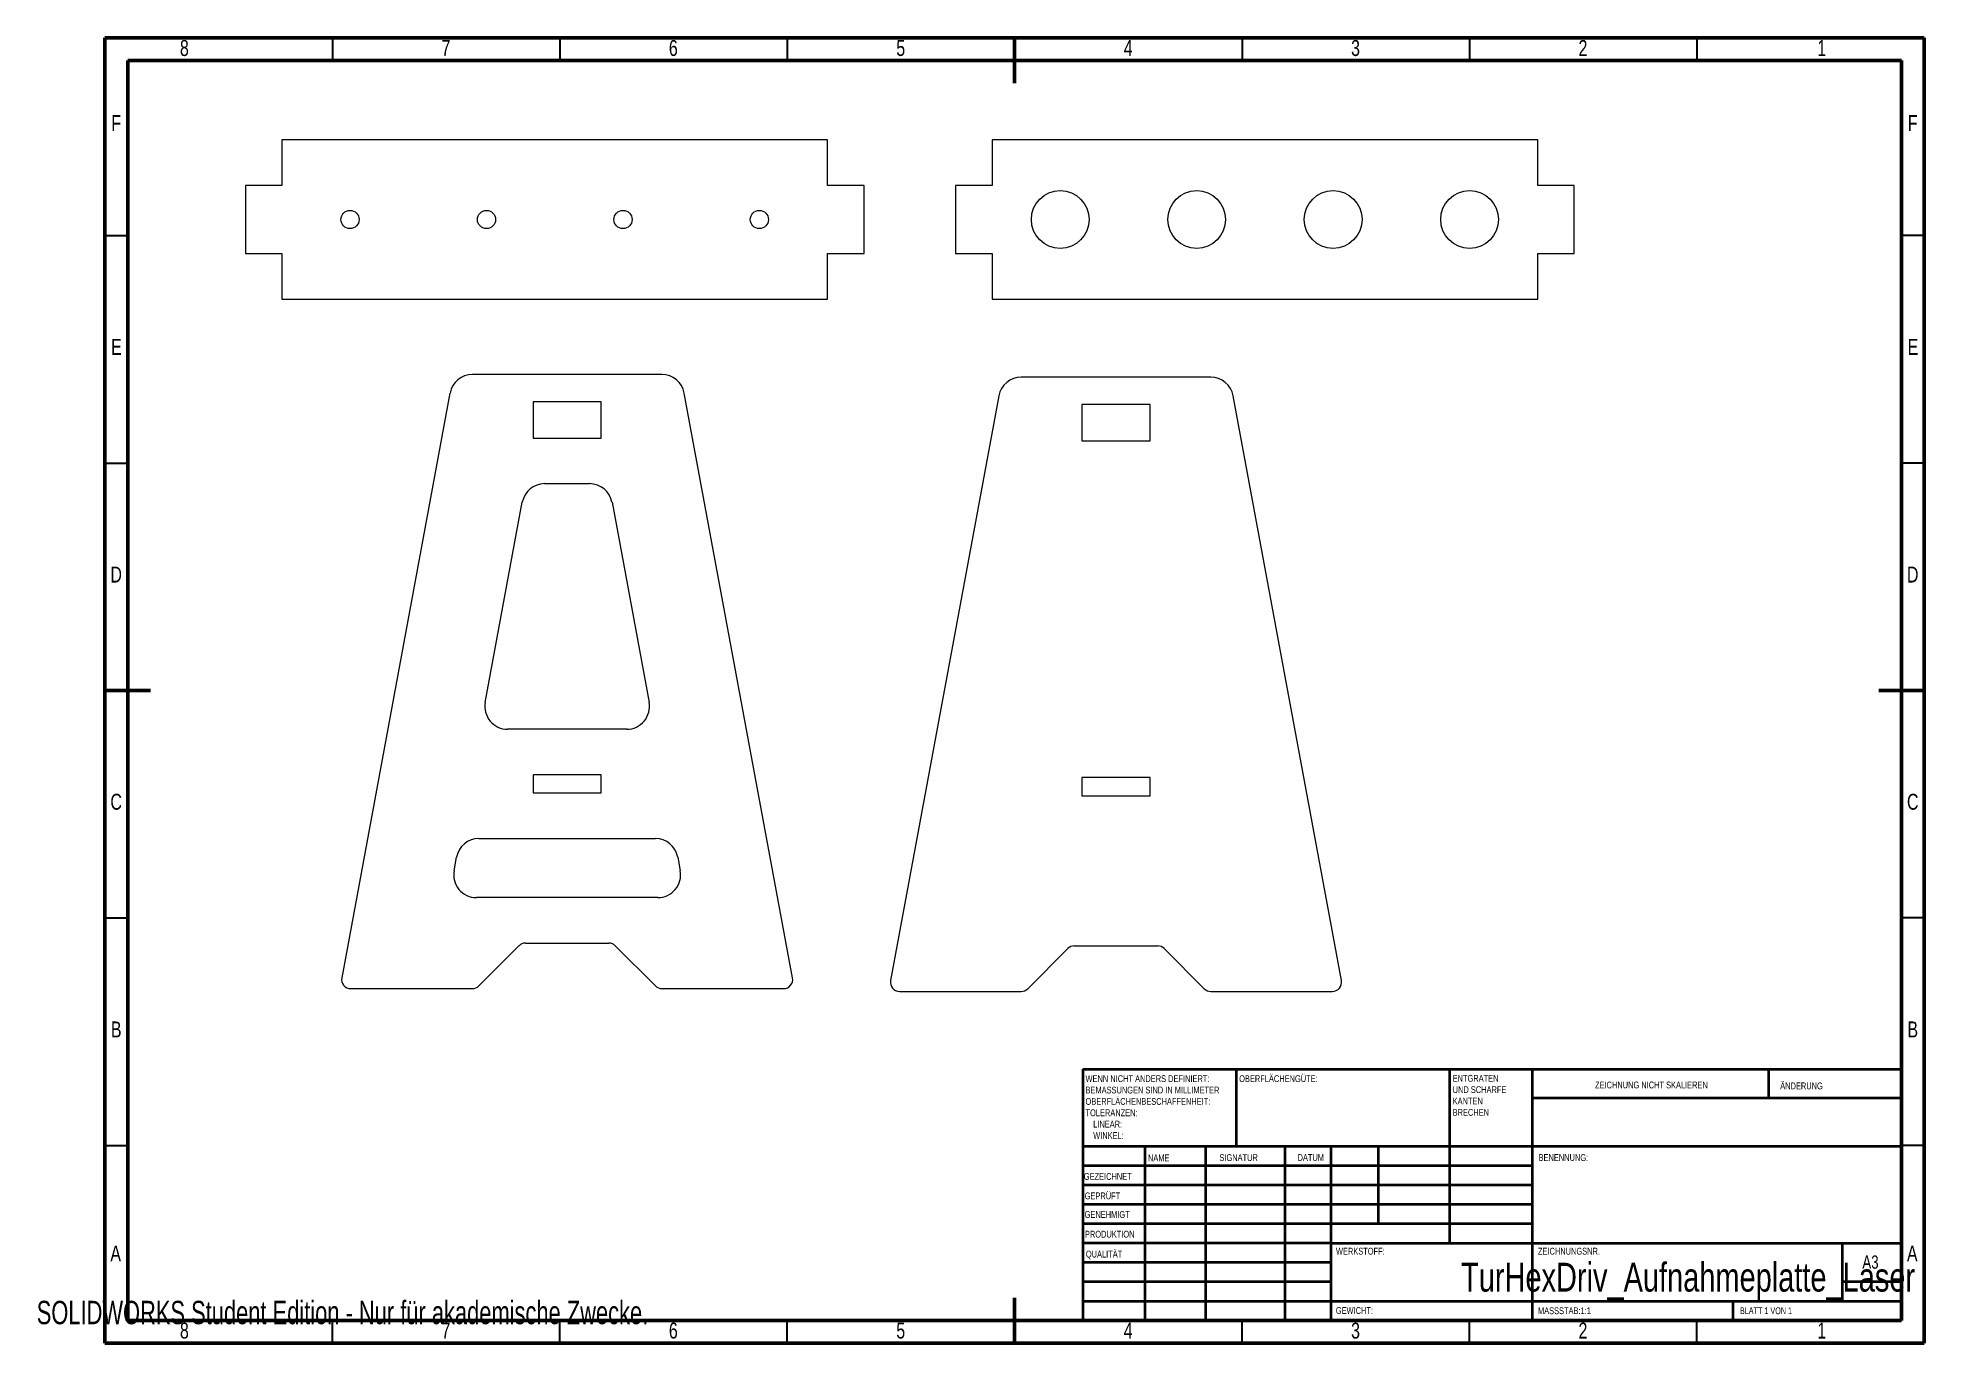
# Model space of a CAD drawing. Header units: millimetres. Extents: x 0 to 415, y 5 to 292.
import ezdxf

# ---------------------------------------------------------------- set-up
doc = ezdxf.new("R2010")
doc.units = ezdxf.units.MM
doc.styles.add('SLDTEXTSTYLE0', font='TXT', dxfattribs={"width": 0.75})
doc.styles.add('SLDTEXTSTYLE1', font='TXT', dxfattribs={"width": 0.692308})
doc.styles.add('SLDTEXTSTYLE2', font='TXT', dxfattribs={"width": 0.7})

# ---------------------------------------------------------------- blocks, each defined once
blk = doc.blocks.new('SW_NOTE_0')
at = {"color": 0, "linetype": 'Continuous', "lineweight": 0, "char_height": 1.5, "attachment_point": 1, "style": 'SLDTEXTSTYLE0'}
for s, insert in [('ENTGRATEN', (0, 1.93)), ('UND SCHARFE', (0, -0.57)), ('KANTEN', (0, -3.07)), ('BRECHEN', (0, -5.57))]:
    blk.add_mtext(s, dxfattribs=dict(at, insert=insert))
blk = doc.blocks.new('SW_NOTE_1')
at = {"color": 0, "linetype": 'Continuous', "lineweight": 0, "char_height": 1.5, "attachment_point": 1, "style": 'SLDTEXTSTYLE0'}
for s, insert in [('WENN NICHT ANDERS DEFINIERT:', (0, 1.93)), ('OBERFLÄCHENBESCHAFFENHEIT:', (0, -3.07)), ('BEMASSUNGEN SIND IN MILLIMETER', (0, -0.57)), ('TOLERANZEN:', (0, -5.57)), ('LINEAR:', (1.69, -8.07)), ('WINKEL:', (1.69, -10.57))]:
    blk.add_mtext(s, dxfattribs=dict(at, insert=insert))

msp = doc.modelspace()

# ---------------------------------------------------------------- linework, layer by layer
at = {"color": 7, "linetype": 'Continuous', "lineweight": 60}
for p, q in [((15, 292), (415, 292)), ((15, 5), (15, 292)), ((215, 292), (215, 282)), ((415, 292), (415, 5)), ((20, 287), (410, 287)), ((20, 10), (20, 287)), ((410, 287), (410, 10)), ((15, 148.5), (25, 148.5)), ((415, 148.5), (405, 148.5)), ((410, 65.25), (410, 10)), ((215, 5), (215, 15)), ((410, 10), (20, 10)), ((410, 10), (222.8, 10)), ((415, 5), (15, 5))]:
    msp.add_line(p, q, dxfattribs=at)
at = {"color": 7, "linetype": 'Continuous', "lineweight": 30}
for p, q in [((65, 292), (65, 287)), ((115, 292), (115, 287)), ((165, 292), (165, 287)), ((265, 292), (265, 287)), ((315, 292), (315, 287)), ((365, 292), (365, 287)), ((15, 248.5), (20, 248.5)), ((415, 248.5), (410, 248.5)), ((15, 198.5), (20, 198.5)), ((415, 198.5), (410, 198.5)), ((15, 98.5), (20, 98.5)), ((415, 98.5), (410, 98.5)), ((15, 48.5), (20, 48.5)), ((415, 48.5), (410, 48.5)), ((65, 5), (65, 10)), ((115, 5), (115, 10)), ((165, 5), (165, 10)), ((265, 5), (265, 10)), ((315, 5), (315, 10)), ((365, 5), (365, 10))]:
    msp.add_line(p, q, dxfattribs=at)
at = {"color": 7, "linetype": 'Continuous', "lineweight": 15}
for p, q in [((53.89, 269.54), (53.89, 259.54)), ((173.89, 269.54), (53.89, 269.54)), ((173.89, 259.54), (173.89, 269.54)), ((210.03, 269.54), (210.03, 259.54)), ((330.03, 269.54), (210.03, 269.54)), ((330.03, 259.54), (330.03, 269.54)), ((45.89, 259.54), (45.89, 244.54)), ((53.89, 259.54), (45.89, 259.54)), ((181.89, 259.54), (173.89, 259.54)), ((181.89, 244.54), (181.89, 259.54)), ((202.03, 259.54), (202.03, 244.54)), ((210.03, 259.54), (202.03, 259.54)), ((338.03, 259.54), (330.03, 259.54)), ((338.03, 244.54), (338.03, 259.54)), ((45.89, 244.54), (53.89, 244.54)), ((53.89, 244.54), (53.89, 234.54)), ((173.89, 244.54), (181.89, 244.54)), ((173.89, 234.54), (173.89, 244.54)), ((202.03, 244.54), (210.03, 244.54)), ((210.03, 244.54), (210.03, 234.54)), ((330.03, 244.54), (338.03, 244.54)), ((330.03, 234.54), (330.03, 244.54)), ((53.89, 234.54), (173.89, 234.54)), ((210.03, 234.54), (330.03, 234.54)), ((137.46, 217.97), (95.78, 217.97)), ((258.13, 217.36), (216.45, 217.36)), ((90.86, 213.88), (67.06, 85.33)), ((124.12, 211.97), (109.12, 211.97)), ((109.12, 211.97), (109.12, 203.97)), ((124.12, 203.97), (124.12, 211.97)), ((166.18, 85.33), (142.38, 213.88)), ((211.53, 213.27), (187.72, 84.73)), ((286.85, 84.73), (263.04, 213.27)), ((244.79, 211.36), (229.79, 211.36)), ((229.79, 211.36), (229.79, 203.36)), ((244.79, 203.36), (244.79, 211.36)), ((109.12, 203.97), (124.12, 203.97)), ((229.79, 203.36), (244.79, 203.36)), ((111.67, 193.97), (121.56, 193.97)), ((98.61, 145.88), (106.76, 189.88)), ((126.48, 189.88), (134.63, 145.88)), ((129.71, 139.97), (103.53, 139.97)), ((124.12, 129.97), (109.12, 129.97)), ((109.12, 129.97), (109.12, 125.97)), ((124.12, 125.97), (124.12, 129.97)), ((244.79, 129.36), (229.79, 129.36)), ((229.79, 129.36), (229.79, 125.36)), ((244.79, 125.36), (244.79, 129.36)), ((109.12, 125.97), (124.12, 125.97)), ((229.79, 125.36), (244.79, 125.36)), ((97.23, 115.97), (136.01, 115.97)), ((91.76, 108.88), (92.31, 111.88)), ((140.93, 111.88), (141.48, 108.88)), ((136.56, 102.97), (96.67, 102.97)), ((97.2, 83.56), (106.03, 92.38)), ((107.45, 92.97), (125.79, 92.97)), ((127.2, 92.38), (136.03, 83.56)), ((217.87, 82.95), (226.7, 91.78)), ((228.12, 92.36), (246.46, 92.36)), ((247.87, 91.78), (256.7, 82.95)), ((69.02, 82.97), (95.79, 82.97)), ((137.45, 82.97), (164.21, 82.97)), ((189.69, 82.36), (216.46, 82.36)), ((258.12, 82.36), (284.88, 82.36))]:
    msp.add_line(p, q, dxfattribs=at)
at = {"color": 7, "linetype": 'Continuous', "lineweight": 40}
for p, q in [((230, 65.25), (410, 65.25)), ((230, 65.25), (230, 10)), ((263.8, 48.25), (263.8, 65.25)), ((310.6, 65.25), (310.6, 27)), ((328.8, 65.25), (328.8, 10)), ((380.8, 58.88), (380.8, 65.25)), ((410, 58.88), (328.8, 58.88)), ((410, 48.25), (230, 48.25)), ((243.6, 48.25), (243.6, 10)), ((256.99, 48.25), (256.99, 10)), ((274.4, 48.25), (274.4, 10)), ((284.6, 10), (284.6, 48.25)), ((295, 31.25), (295, 48.25)), ((328.8, 44), (230, 44)), ((328.8, 39.75), (230, 39.75)), ((328.8, 35.5), (230, 35.5)), ((328.8, 31.25), (230, 31.25)), ((284.6, 27), (230, 27)), ((284.6, 27), (410, 27)), ((397, 14.25), (397, 27)), ((284.6, 22.75), (230, 22.75)), ((284.6, 18.5), (230, 18.5)), ((410, 18.5), (397, 18.5)), ((230, 14.25), (410, 14.25)), ((373, 10), (373, 14.25))]:
    msp.add_line(p, q, dxfattribs=at)
at = {"color": 7, "linetype": 'Continuous', "lineweight": 15}
for centre, radius in [((225.03, 252.04), 6.35), ((255.03, 252.04), 6.35), ((285.03, 252.04), 6.35), ((315.03, 252.04), 6.35), ((68.89, 252.04), 2), ((98.89, 252.04), 2), ((128.89, 252.04), 2), ((158.89, 252.04), 2)]:
    msp.add_circle(centre, radius, dxfattribs=at)
for centre, radius, start, end in [((95.78, 212.97), 5, 90, 169.5085), ((137.46, 212.97), 5, 10.4915, 90), ((216.45, 212.36), 5, 90, 169.5085), ((258.13, 212.36), 5, 10.4915, 90), ((111.67, 188.97), 5, 90, 169.5085), ((121.56, 188.97), 5, 10.4915, 90), ((103.53, 144.97), 5, 169.5085, 270), ((129.71, 144.97), 5, 270, 10.4915), ((97.23, 110.97), 5, 90, 169.5085), ((136.01, 110.97), 5, 10.4915, 90), ((96.67, 107.97), 5, 169.5085, 270), ((136.56, 107.97), 5, 270, 10.4915), ((107.45, 90.97), 2, 90, 135), ((125.79, 90.97), 2, 45, 90), ((228.12, 90.36), 2, 90, 135), ((246.46, 90.36), 2, 45, 90), ((69.02, 84.97), 2, 169.5085, 270), ((95.79, 84.97), 2, 270, 315), ((137.45, 84.97), 2, 225, 270), ((164.21, 84.97), 2, 270, 10.4915), ((189.69, 84.36), 2, 169.5085, 270), ((284.88, 84.36), 2, 270, 10.4915), ((216.46, 84.36), 2, 270, 315), ((258.12, 84.36), 2, 225, 270)]:
    msp.add_arc(centre, radius, start, end, dxfattribs=at)

# ---------------------------------------------------------------- block references
at = {"color": 7, "linetype": 'Continuous', "lineweight": 0}
for name, p in [('SW_NOTE_1', (230.59, 61.99)), ('SW_NOTE_0', (311.31, 62.07))]:
    msp.add_blockref(name, p, dxfattribs=at)

# ---------------------------------------------------------------- texts
for s, insert, char_height, attachment_point, style in [('8', (32.46, 291.49), 3.5, 2, 'SLDTEXTSTYLE0'), ('7', (89.96, 291.49), 3.5, 2, 'SLDTEXTSTYLE0'), ('6', (139.96, 291.49), 3.5, 2, 'SLDTEXTSTYLE0'), ('5', (189.96, 291.49), 3.5, 2, 'SLDTEXTSTYLE0'), ('4', (239.96, 291.49), 3.5, 2, 'SLDTEXTSTYLE0'), ('3', (289.96, 291.49), 3.5, 2, 'SLDTEXTSTYLE0'), ('2', (339.96, 291.49), 3.5, 2, 'SLDTEXTSTYLE0'), ('1', (392.46, 291.49), 3.5, 2, 'SLDTEXTSTYLE0'), ('F', (17.46, 274.99), 3.5, 2, 'SLDTEXTSTYLE0'), ('F', (412.46, 274.99), 3.5, 2, 'SLDTEXTSTYLE0'), ('E', (17.51, 225.79), 3.5, 2, 'SLDTEXTSTYLE0'), ('E', (412.51, 225.79), 3.5, 2, 'SLDTEXTSTYLE0'), ('D', (17.46, 175.74), 3.5, 2, 'SLDTEXTSTYLE0'), ('D', (412.46, 175.74), 3.5, 2, 'SLDTEXTSTYLE0'), ('C', (17.46, 125.79), 3.5, 2, 'SLDTEXTSTYLE0'), ('C', (412.46, 125.79), 3.5, 2, 'SLDTEXTSTYLE0'), ('B', (17.47, 75.74), 3.5, 2, 'SLDTEXTSTYLE0'), ('B', (412.47, 75.74), 3.5, 2, 'SLDTEXTSTYLE0'), ('OBERFLÄCHENGÜTE:', (264.37, 63.92), 1.5, 1, 'SLDTEXTSTYLE0'), ('ZEICHNUNG NICHT SKALIEREN', (342.61, 62.53), 1.5, 1, 'SLDTEXTSTYLE0'), ('ÄNDERUNG', (383.33, 62.33), 1.5, 1, 'SLDTEXTSTYLE0'), ('NAME', (244.32, 46.5), 1.5, 1, 'SLDTEXTSTYLE0'), ('SIGNATUR', (260.03, 46.56), 1.5, 1, 'SLDTEXTSTYLE0'), ('DATUM', (277.21, 46.58), 1.5, 1, 'SLDTEXTSTYLE0'), ('BENENNUNG:', (330.2, 46.58), 1.5, 1, 'SLDTEXTSTYLE0'), ('GEZEICHNET', (230.21, 42.43), 1.5, 1, 'SLDTEXTSTYLE0'), ('GEPRÜFT', (230.41, 38.15), 1.5, 1, 'SLDTEXTSTYLE0'), ('GENEHMIGT', (230.4, 34.06), 1.5, 1, 'SLDTEXTSTYLE0'), ('PRODUKTION', (230.46, 29.73), 1.5, 1, 'SLDTEXTSTYLE0'), ('A', (17.36, 26.49), 3.5, 2, 'SLDTEXTSTYLE0'), ('QUALITÄT', (230.67, 25.35), 1.5, 1, 'SLDTEXTSTYLE0'), ('WERKSTOFF:', (285.65, 25.99), 1.5, 1, 'SLDTEXTSTYLE0'), ('ZEICHNUNGSNR.', (330.07, 25.99), 1.5, 1, 'SLDTEXTSTYLE0'), ('A', (412.36, 26.49), 3.5, 2, 'SLDTEXTSTYLE0'), ('TurHexDriv_Aufnahmeplatte_Laser', (363.07, 22.71), 6.35, 2, 'SLDTEXTSTYLE0'), ('A3', (401.39, 24.3), 2.91, 1, 'SLDTEXTSTYLE0'), ('GEWICHT:', (285.62, 12.95), 1.499, 1, 'SLDTEXTSTYLE0'), ('MASSSTAB:1:1', (330.07, 12.9), 1.5, 1, 'SLDTEXTSTYLE0'), ('BLATT 1 VON 1', (374.48, 12.9), 1.5, 1, 'SLDTEXTSTYLE1'), ('8', (32.46, 9.54), 3.5, 2, 'SLDTEXTSTYLE0'), ('7', (89.96, 9.54), 3.5, 2, 'SLDTEXTSTYLE0'), ('6', (139.96, 9.54), 3.5, 2, 'SLDTEXTSTYLE0'), ('5', (189.96, 9.54), 3.5, 2, 'SLDTEXTSTYLE0'), ('4', (239.96, 9.54), 3.5, 2, 'SLDTEXTSTYLE0'), ('3', (289.96, 9.54), 3.5, 2, 'SLDTEXTSTYLE0'), ('2', (339.96, 9.54), 3.5, 2, 'SLDTEXTSTYLE0'), ('1', (392.46, 9.54), 3.5, 2, 'SLDTEXTSTYLE0')]:
    msp.add_mtext(s, dxfattribs=dict(at, insert=insert, char_height=char_height, attachment_point=attachment_point, style=style))
at = {"color": 7, "linetype": 'Continuous', "insert": (0, 14.33), "char_height": 5.1381, "attachment_point": 1, "style": 'SLDTEXTSTYLE2'}
msp.add_mtext('SOLIDWORKS Student Edition - Nur für akademische Zwecke.', dxfattribs=at)

doc.saveas('drawing.dxf')
